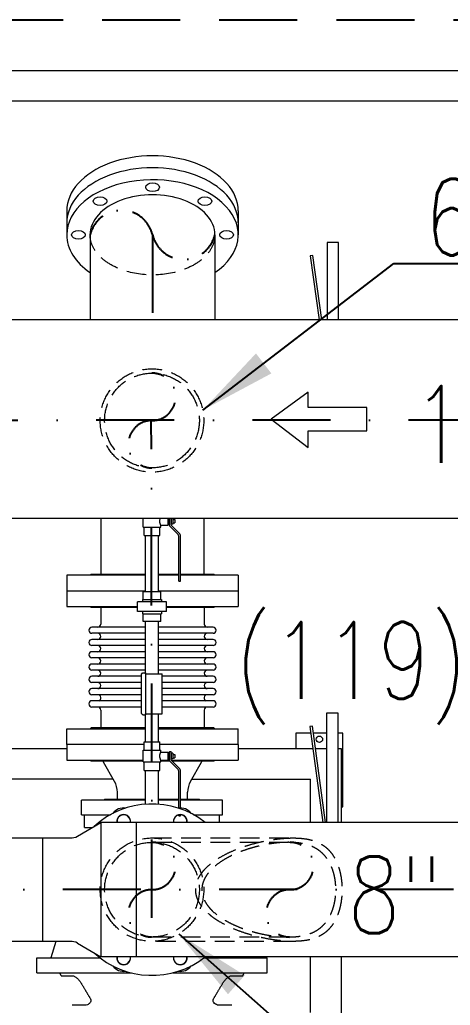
# Model space of a CAD drawing. Header units: millimetres. Extents: x -312439 to 477422, y -331570 to 212570.
# Drawn here: x 348234 to 348934, y 199107 to 200711 of the extents above; entities that cross this region are included whole.
import ezdxf

# ---------------------------------------------------------------- set-up
doc = ezdxf.new("R2010")
doc.units = ezdxf.units.MM
doc.linetypes.add('DASHDOT', pattern=[25.4, 12.7, -6.35, 0, -6.35])
doc.linetypes.add('HIDDEN', pattern=[9.525, 6.35, -3.175])
doc.layers.add('ARCONDTEXTO', color=4, linetype='Continuous')
doc.layers.add('TEXTO FORMATO', color=4, linetype='Continuous')
doc.styles.add('ROMAND', font='ROMAND.SHX')
doc.styles.add('ROMANS', font='romans.shx', dxfattribs={"height": 187.5})
doc.dimstyles.new('1-50 (MILIMETRO)', dxfattribs={"dimscale": 0, "dimtxt": 125, "dimasz": 125, "dimexe": 100, "dimexo": 100, "dimgap": 50, "dimtad": 0, "dimdec": 0, "dimzin": 0, "dimdsep": 46, "dimtxsty": 'ROMAND', "dimcen": -390, "dimclrd": 1, "dimclre": 1, "dimclrt": 3, "dimadec": 0, "dimazin": 0, "dimtfac": 1, "dimtdec": 0, "dimtix": 1, "dimtmove": 2, "dimatfit": 2, "dimfxl": 1, "dimtvp": 1, "dimtolj": 1, "dimtzin": 0, "dimarcsym": 0})

msp = doc.modelspace()

# ---------------------------------------------------------------- linework, layer by layer
at = {"color": 1, "linetype": 'Continuous', "lineweight": 0}
for p, q in [((341588.512, 200628.55, 0), (352568.512, 200628.55, 0)), ((352568.512, 200578.55, 0), (341758.512, 200578.55, 0)), ((348436.442, 199531.708, 0), (348310.292, 199531.708, 0))]:
    msp.add_line(p, q, dxfattribs=at)
at = {"color": 5, "linetype": 'Continuous', "lineweight": 0}
for p, q in [((348310.292, 200400.099, 0), (348310.292, 200361.184, 0)), ((348589.292, 200400.099, 0), (348589.292, 200361.184, 0)), ((348348.292, 200361.184, 0), (348348.292, 200223.058, 0)), ((348551.292, 200361.184, 0), (348551.292, 200223.058, 0)), ((348733.777, 200348.556, 0), (348733.777, 200223.058, 0)), ((348752.287, 200348.556, 0), (348733.777, 200348.556, 0)), ((348752.287, 200223.058, 0), (348752.287, 200348.556, 0)), ((348710.673, 200327.524, 0), (348706.312, 200326.928, 0)), ((348706.312, 200326.928, 0), (348720.525, 200223.058, 0)), ((348724.968, 200223.058, 0), (348710.673, 200327.524, 0)), ((351315.602, 200223.058, 0), (348123.827, 200223.058, 0)), ((352117.933, 199899.258, 0), (347242.183, 199899.258, 0)), ((348365.642, 199899.258, 0), (348365.642, 199808.708, 0)), ((348434.62, 199885.571, 0), (348434.62, 199899.258, 0)), ((348434.62, 199885.571, 0), (348463.264, 199885.571, 0)), ((348436.442, 199871.571, 0), (348436.442, 199885.571, 0)), ((348461.442, 199871.571, 0), (348461.442, 199885.571, 0)), ((348463.264, 199888.595, 0), (348474.61, 199888.595, 0)), ((348463.264, 199885.571, 0), (348463.264, 199888.595, 0)), ((348474.61, 199899.258, 0), (348474.61, 199888.595, 0)), ((348474.61, 199897.872, 0), (348477.335, 199897.872, 0)), ((348474.61, 199892.27, 0), (348477.335, 199892.27, 0)), ((348477.335, 199887.352, 0), (348477.335, 199899.258, 0)), ((348491.31, 199873.377, 0), (348477.335, 199887.352, 0)), ((348480.285, 199888.574, 0), (348480.285, 199899.258, 0)), ((348480.285, 199897.872, 0), (348480.751, 199897.872, 0)), ((348480.285, 199892.27, 0), (348480.751, 199892.27, 0)), ((348493.396, 199875.463, 0), (348480.285, 199888.574, 0)), ((348480.751, 199890.426, 0), (348480.751, 199899.258, 0)), ((348482.685, 199890.426, 0), (348480.751, 199890.426, 0)), ((348482.685, 199899.258, 0), (348482.685, 199890.426, 0)), ((348482.685, 199897.872, 0), (348486.351, 199897.872, 0)), ((348482.685, 199892.27, 0), (348486.351, 199892.27, 0)), ((348486.351, 199897.872, 0), (348486.351, 199892.27, 0)), ((348533.942, 199808.708, 0), (348533.942, 199899.258, 0)), ((348436.442, 199871.571, 0), (348461.442, 199871.571, 0)), ((348438.292, 199779.95, 0), (348438.292, 199871.571, 0)), ((348459.592, 199779.95, 0), (348459.592, 199871.571, 0)), ((348492.492, 199797.721, 0), (348492.492, 199870.522, 0)), ((348495.442, 199797.721, 0), (348495.442, 199870.522, 0)), ((348438.292, 199807.108, 0), (348310.292, 199807.108, 0)), ((348310.292, 199807.108, 0), (348310.292, 199756.308, 0)), ((348349.892, 199808.708, 0), (348348.292, 199807.108, 0)), ((348349.892, 199808.708, 0), (348438.292, 199808.708, 0)), ((348459.592, 199808.708, 0), (348492.492, 199808.708, 0)), ((348492.492, 199807.108, 0), (348459.592, 199807.108, 0)), ((348495.442, 199808.708, 0), (348549.692, 199808.708, 0)), ((348589.292, 199807.108, 0), (348495.442, 199807.108, 0)), ((348549.692, 199808.708, 0), (348551.292, 199807.108, 0)), ((348589.292, 199807.108, 0), (348589.292, 199756.308, 0)), ((348492.492, 199797.721, 0), (348495.442, 199797.721, 0)), ((348310.292, 199781.708, 0), (348438.292, 199781.708, 0)), ((348463.264, 199779.95, 0), (348434.62, 199779.95, 0)), ((348434.62, 199767.58, 0), (348434.62, 199779.95, 0)), ((348459.592, 199781.708, 0), (348589.292, 199781.708, 0)), ((348463.264, 199767.58, 0), (348463.264, 199779.95, 0)), ((348310.292, 199756.308, 0), (348425.411, 199756.308, 0)), ((348349.892, 199754.708, 0), (348348.292, 199756.308, 0)), ((348472.473, 199763.95, 0), (348425.411, 199763.95, 0)), ((348425.411, 199747.95, 0), (348425.411, 199763.95, 0)), ((348433.419, 199767.58, 0), (348464.466, 199767.58, 0)), ((348433.419, 199767.58, 0), (348433.419, 199763.95, 0)), ((348464.466, 199767.58, 0), (348464.466, 199763.95, 0)), ((348472.473, 199747.95, 0), (348472.473, 199763.95, 0)), ((348472.473, 199756.308, 0), (348589.292, 199756.308, 0)), ((348549.692, 199754.708, 0), (348551.292, 199756.308, 0)), ((348425.411, 199754.708, 0), (348349.892, 199754.708, 0)), ((348365.792, 199754.708, 0), (348365.792, 199727.685, 0)), ((348472.473, 199747.95, 0), (348425.411, 199747.95, 0)), ((348433.419, 199747.95, 0), (348433.419, 199744.319, 0)), ((348433.419, 199744.319, 0), (348464.466, 199744.319, 0)), ((348434.62, 199731.95, 0), (348434.62, 199744.319, 0)), ((348463.264, 199731.95, 0), (348463.264, 199744.319, 0)), ((348464.466, 199747.95, 0), (348464.466, 199744.319, 0)), ((348549.692, 199754.708, 0), (348472.473, 199754.708, 0)), ((348533.792, 199754.708, 0), (348533.792, 199727.685, 0)), ((348463.264, 199731.95, 0), (348434.62, 199731.95, 0)), ((348438.292, 199646.78, 0), (348438.292, 199731.95, 0)), ((348459.592, 199646.78, 0), (348459.592, 199731.95, 0)), ((348438.292, 199722.685, 0), (348351.286, 199722.685, 0)), ((348438.292, 199712.685, 0), (348351.286, 199712.685, 0)), ((348548.299, 199722.685, 0), (348459.592, 199722.685, 0)), ((348548.299, 199712.685, 0), (348459.592, 199712.685, 0)), ((348438.292, 199702.685, 0), (348351.286, 199702.685, 0)), ((348438.292, 199692.685, 0), (348351.286, 199692.685, 0)), ((348548.299, 199702.685, 0), (348459.592, 199702.685, 0)), ((348548.299, 199692.685, 0), (348459.592, 199692.685, 0)), ((348438.292, 199682.685, 0), (348351.286, 199682.685, 0)), ((348548.299, 199682.685, 0), (348459.592, 199682.685, 0)), ((348438.292, 199672.685, 0), (348351.286, 199672.685, 0)), ((348438.292, 199662.685, 0), (348351.286, 199662.685, 0)), ((348548.299, 199672.685, 0), (348459.592, 199672.685, 0)), ((348548.299, 199662.685, 0), (348459.592, 199662.685, 0)), ((348438.292, 199652.685, 0), (348351.286, 199652.685, 0)), ((348432.033, 199581.867, 0), (348432.033, 199646.692, 0)), ((348432.306, 199647.205, 0), (348433.942, 199648.309, 0)), ((348434.05, 199648.342, 0), (348438.245, 199648.342, 0)), ((348438.245, 199648.342, 0), (348438.245, 199580.217, 0)), ((348438.245, 199646.78, 0), (348465.542, 199646.78, 0)), ((348548.299, 199652.685, 0), (348459.592, 199652.685, 0)), ((348465.542, 199581.78, 0), (348465.542, 199646.78, 0)), ((348432.033, 199642.685, 0), (348351.286, 199642.685, 0)), ((348432.033, 199632.685, 0), (348351.286, 199632.685, 0)), ((348548.299, 199642.685, 0), (348465.542, 199642.685, 0)), ((348548.299, 199632.685, 0), (348465.542, 199632.685, 0)), ((348432.033, 199622.685, 0), (348351.286, 199622.685, 0)), ((348432.033, 199612.685, 0), (348351.286, 199612.685, 0)), ((348548.299, 199622.685, 0), (348465.542, 199622.685, 0)), ((348548.299, 199612.685, 0), (348465.542, 199612.685, 0)), ((348432.033, 199602.923, 0), (348351.286, 199602.923, 0)), ((348548.299, 199602.923, 0), (348465.542, 199602.923, 0)), ((348432.033, 199592.685, 0), (348351.286, 199592.685, 0)), ((348365.792, 199587.685, 0), (348365.792, 199558.708, 0)), ((348432.306, 199581.354, 0), (348433.942, 199580.25, 0)), ((348434.05, 199580.217, 0), (348438.245, 199580.217, 0)), ((348438.245, 199581.78, 0), (348465.542, 199581.78, 0)), ((348438.292, 199536.28, 0), (348438.292, 199581.78, 0)), ((348459.592, 199536.28, 0), (348459.592, 199581.78, 0)), ((348548.299, 199592.685, 0), (348465.542, 199592.685, 0)), ((348533.792, 199587.685, 0), (348533.792, 199558.708, 0)), ((348732.927, 199582.806, 0), (348732.927, 199404.958, 0)), ((348751.437, 199582.806, 0), (348732.927, 199582.806, 0)), ((348751.437, 199404.958, 0), (348751.437, 199582.806, 0)), ((348310.292, 199557.108, 0), (348438.292, 199557.108, 0)), ((348310.292, 199531.708, 0), (348310.292, 199557.108, 0)), ((348349.892, 199558.708, 0), (348348.292, 199557.108, 0)), ((348438.292, 199558.708, 0), (348349.892, 199558.708, 0)), ((348549.692, 199558.708, 0), (348459.592, 199558.708, 0)), ((348459.592, 199557.108, 0), (348589.292, 199557.108, 0)), ((348549.692, 199558.708, 0), (348551.292, 199557.108, 0)), ((348589.292, 199531.708, 0), (348589.292, 199557.108, 0)), ((348709.823, 199561.774, 0), (348705.462, 199561.178, 0)), ((348705.462, 199561.178, 0), (348726.839, 199404.958, 0)), ((348731.281, 199404.958, 0), (348709.823, 199561.774, 0)), ((348436.442, 199536.28, 0), (348461.442, 199536.28, 0)), ((348436.442, 199522.28, 0), (348436.442, 199536.28, 0)), ((348461.442, 199522.28, 0), (348461.442, 199536.28, 0)), ((348434.62, 199522.28, 0), (348463.264, 199522.28, 0)), ((348434.62, 199503.28, 0), (348434.62, 199522.28, 0)), ((348463.264, 199519.256, 0), (348463.264, 199522.28, 0)), ((348463.264, 199519.256, 0), (348474.61, 199519.256, 0)), ((348474.61, 199519.256, 0), (348474.61, 199506.303, 0)), ((348474.61, 199515.581, 0), (348477.335, 199515.581, 0)), ((348477.335, 199520.473, 0), (348480.285, 199520.473, 0)), ((348477.335, 199505.06, 0), (348477.335, 199520.473, 0)), ((348480.285, 199506.282, 0), (348480.285, 199520.473, 0)), ((348480.285, 199515.581, 0), (348480.751, 199515.581, 0)), ((348480.751, 199508.135, 0), (348480.751, 199517.424, 0)), ((348482.685, 199517.424, 0), (348480.751, 199517.424, 0)), ((348482.685, 199517.424, 0), (348482.685, 199508.135, 0)), ((348482.685, 199515.581, 0), (348486.351, 199515.581, 0)), ((348486.351, 199515.581, 0), (348486.351, 199509.979, 0)), ((348434.62, 199503.28, 0), (348463.264, 199503.28, 0)), ((348436.442, 199489.28, 0), (348436.442, 199503.28, 0)), ((348461.442, 199489.28, 0), (348461.442, 199503.28, 0)), ((348463.264, 199506.303, 0), (348474.61, 199506.303, 0)), ((348463.264, 199503.28, 0), (348463.264, 199506.303, 0)), ((348477.688, 199504.708, 0), (348463.264, 199504.708, 0)), ((348474.61, 199509.979, 0), (348477.335, 199509.979, 0)), ((348477.335, 199506.308, 0), (348474.61, 199506.303, 0)), ((348491.31, 199491.086, 0), (348477.335, 199505.06, 0)), ((348480.285, 199509.979, 0), (348480.751, 199509.979, 0)), ((348493.396, 199493.172, 0), (348480.285, 199506.282, 0)), ((348482.685, 199508.135, 0), (348480.751, 199508.135, 0)), ((348482.685, 199509.979, 0), (348486.351, 199509.979, 0)), ((348436.442, 199489.28, 0), (348461.442, 199489.28, 0)), ((348438.292, 199434.501, 0), (348438.292, 199489.28, 0)), ((348459.592, 199434.501, 0), (348459.592, 199489.28, 0)), ((348492.492, 199428.28, 0), (348492.492, 199488.231, 0)), ((348495.442, 199428.4, 0), (348495.442, 199488.231, 0)), ((348327.619, 199382.239, 0), (348365.856, 199404.958, 0)), ((348365.856, 199404.958, 0), (348365.856, 199185.858, 0)), ((350344.951, 199404.958, 0), (348365.856, 199404.958, 0)), ((348423.856, 199185.858, 0), (348423.856, 199404.958, 0)), ((348492.492, 199415.43, 0), (348492.492, 199417.015, 0)), ((348492.492, 199415.43, 0), (348495.442, 199415.43, 0)), ((348495.442, 199415.43, 0), (348495.442, 199417.258, 0)), ((347628.578, 199379.558, 0), (348316.26, 199379.558, 0)), ((348271.456, 199211.258, 0), (348271.456, 199379.558, 0)), ((348316.26, 199211.258, 0), (347628.578, 199211.258, 0)), ((348327.619, 199208.576, 0), (348365.856, 199185.858, 0)), ((350344.951, 199185.858, 0), (348365.856, 199185.858, 0))]:
    msp.add_line(p, q, dxfattribs=at)
at = {"color": 6, "linetype": 'DASHDOT', "ltscale": 10}
for p, q in [((348449.792, 200361.184, 0), (348449.792, 200223.058, 0)), ((351788.4, 200061.158, 0), (347627.463, 200058.948, 0)), ((348448.942, 199249.815, 0), (348447.827, 200058.964, 0)), ((350971.824, 199295.408, 0), (347628.578, 199295.408, 0))]:
    msp.add_line(p, q, dxfattribs=at)
at = {"color": 4, "linetype": 'Continuous', "lineweight": 0}
for p, q in [((348702.864, 200105.012, 0), (348642.787, 200061.158, 0)), ((348702.864, 200080.335, 0), (348702.864, 200105.012, 0)), ((348798.184, 200080.335, 0), (348702.864, 200080.335, 0)), ((348798.184, 200041.98, 0), (348798.184, 200080.335, 0)), ((348642.787, 200061.158, 0), (348702.864, 200014.858, 0)), ((348702.864, 200041.98, 0), (348798.184, 200041.98, 0)), ((348702.864, 200014.858, 0), (348702.864, 200041.98, 0))]:
    msp.add_line(p, q, dxfattribs=at)
at = {"color": 7, "linetype": 'Continuous', "lineweight": 0}
for p, q in [((348683.101, 199550.134, 0), (348683.101, 199525.408, 0)), ((348706.973, 199550.134, 0), (348683.101, 199550.134, 0)), ((348732.927, 199550.134, 0), (348711.416, 199550.134, 0)), ((348759.101, 199550.134, 0), (348751.437, 199550.134, 0)), ((348759.101, 199430.134, 0), (348759.101, 199550.134, 0)), ((348141.442, 199525.408, 0), (348310.292, 199525.408, 0)), ((348589.292, 199525.408, 0), (348710.357, 199525.408, 0)), ((348714.799, 199525.408, 0), (348732.927, 199525.408, 0)), ((348751.437, 199525.408, 0), (348756.442, 199525.408, 0)), ((348756.442, 199525.408, 0), (348756.442, 199404.958, 0)), ((348385.85, 199475.408, 0), (348191.442, 199475.408, 0)), ((348513.735, 199475.408, 0), (348706.442, 199475.408, 0)), ((348706.442, 199404.958, 0), (348706.442, 199475.408, 0)), ((348756.442, 199430.134, 0), (348759.101, 199430.134, 0)), ((348706.442, 199095.408, 0), (348706.442, 199185.858, 0)), ((348756.442, 199185.858, 0), (348756.442, 198918.989, 0))]:
    msp.add_line(p, q, dxfattribs=at)
at = {"color": 3, "linetype": 'Continuous', "lineweight": 0}
for p, q in [((348436.442, 199531.708, 0), (348310.292, 199531.708, 0)), ((348310.292, 199531.708, 0), (348310.292, 199506.308, 0)), ((348589.292, 199531.708, 0), (348461.442, 199531.708, 0)), ((348589.292, 199531.708, 0), (348589.292, 199506.308, 0)), ((348310.292, 199506.308, 0), (348434.62, 199506.308, 0)), ((348349.892, 199504.708, 0), (348348.292, 199506.308, 0)), ((348434.62, 199504.708, 0), (348349.892, 199504.708, 0)), ((348388.075, 199471.476, 0), (348370.209, 199503.039, 0)), ((348480.285, 199506.308, 0), (348589.292, 199506.308, 0)), ((348549.692, 199504.708, 0), (348481.86, 199504.708, 0)), ((348511.509, 199471.476, 0), (348529.375, 199503.039, 0)), ((348549.692, 199504.708, 0), (348551.292, 199506.308, 0)), ((348392.642, 199442.808, 0), (348392.642, 199454.137, 0)), ((348506.942, 199442.808, 0), (348506.942, 199454.137, 0)), ((348438.292, 199441.208, 0), (348334.442, 199441.208, 0)), ((348334.442, 199417.408, 0), (348334.442, 199441.208, 0)), ((348372.042, 199442.808, 0), (348370.442, 199441.208, 0)), ((348372.042, 199442.808, 0), (348438.292, 199442.808, 0)), ((348459.592, 199442.808, 0), (348492.492, 199442.808, 0)), ((348492.492, 199441.208, 0), (348459.592, 199441.208, 0)), ((348495.442, 199442.808, 0), (348525.842, 199442.808, 0)), ((348563.442, 199441.208, 0), (348495.442, 199441.208, 0)), ((348525.842, 199442.808, 0), (348527.442, 199441.208, 0)), ((348563.442, 199417.408, 0), (348563.442, 199441.208, 0)), ((348334.442, 199417.408, 0), (348381.294, 199417.408, 0)), ((348338.942, 199396.408, 0), (348338.942, 199417.408, 0)), ((348516.59, 199417.408, 0), (348563.442, 199417.408, 0)), ((348558.942, 199404.958, 0), (348558.942, 199417.408, 0)), ((348338.942, 199396.408, 0), (348351.466, 199396.408, 0)), ((348292.801, 199211.258, 0), (348284.401, 199184.68, 0)), ((348261.442, 199184.68, 0), (348364.091, 199184.68, 0)), ((348261.442, 199160.135, 0), (348261.442, 199184.68, 0)), ((348533.793, 199184.68, 0), (348636.442, 199184.68, 0)), ((348613.111, 199185.858, 0), (348613.483, 199184.68, 0)), ((348636.442, 199160.135, 0), (348636.442, 199184.68, 0)), ((348261.442, 199160.135, 0), (348414.861, 199160.135, 0)), ((348301.231, 199155.226, 0), (348298.942, 199160.135, 0)), ((348301.231, 199155.226, 0), (348319.514, 199155.226, 0)), ((348483.024, 199160.135, 0), (348636.442, 199160.135, 0)), ((348578.37, 199155.226, 0), (348596.653, 199155.226, 0)), ((348596.653, 199155.226, 0), (348598.942, 199160.135, 0)), ((348340.269, 199107.226, 0), (348319.032, 199107.226, 0)), ((348578.853, 199107.226, 0), (348557.616, 199107.226, 0))]:
    msp.add_line(p, q, dxfattribs=at)
at = {"color": 1, "linetype": 'HIDDEN', "lineweight": 0, "ltscale": 5}
for p, q in [((348448.942, 199379.558, 0), (348678.387, 199379.558, 0)), ((348448.942, 199372.448, 0), (348670.645, 199372.448, 0)), ((348670.645, 199218.368, 0), (348448.942, 199218.368, 0)), ((348678.387, 199211.258, 0), (348448.942, 199211.258, 0))]:
    msp.add_line(p, q, dxfattribs=at)
at = {"color": 2, "linetype": 'HIDDEN', "ltscale": 20, "elevation": 0}
msp.add_lwpolyline([(347034.273, 200711.306), (349794.275, 200711.306), (349794.275, 197627.387), (347034.273, 197627.387)], close=True, dxfattribs=at)
at = {"color": 1, "linetype": 'HIDDEN', "lineweight": 0, "ltscale": 5}
for centre, radius in [((348448.942, 200058.964, 0), 84.15), ((348448.942, 200058.964, 0), 77.04), ((348448.942, 199295.408, 0), 84.15), ((348448.942, 199295.408, 0), 77.04)]:
    msp.add_circle(centre, radius, dxfattribs=at)
at = {"color": 7, "linetype": 'Continuous', "lineweight": 0}
msp.add_circle((348721.101, 199540.134, 0), 5.25, dxfattribs=at)
at = {"color": 6, "linetype": 'DASHDOT', "ltscale": 4}
for centre, radius, start, end in [((348399.042, 200348.954, 0), 52.203, 13.549096, 166.450904), ((348500.542, 200373.414, 0), 52.203, 193.549096, 346.450904), ((348448.942, 200097.484, 0), 38.52, 270, 90), ((348448.942, 200020.444, 0), 38.52, 90, 270), ((348448.942, 199333.928, 0), 38.52, 270, 90), ((348673.145, 199333.928, 0), 38.52, 270, 90), ((348448.942, 199256.888, 0), 38.52, 90, 270), ((348673.145, 199256.888, 0), 38.52, 90, 270)]:
    msp.add_arc(centre, radius, start, end, dxfattribs=at)
at = {"color": 5, "linetype": 'Continuous', "lineweight": 0}
for centre, radius, start, end in [((348488.455, 199870.522, 0), 4.038, 0, 45), ((348488.455, 199870.522, 0), 6.988, 0, 45), ((348360.792, 199727.685, 0), 5, 270, 0), ((348538.792, 199727.685, 0), 5, 180, 270), ((348351.286, 199717.685, 0), 5, 90, 270), ((348360.792, 199707.685, 0), 5, 270, 90), ((348538.792, 199707.685, 0), 5, 90, 270), ((348548.299, 199717.685, 0), 5, 270, 90), ((348351.286, 199697.685, 0), 5, 90, 270), ((348360.792, 199687.685, 0), 5, 270, 90), ((348538.792, 199687.685, 0), 5, 90, 270), ((348548.299, 199697.685, 0), 5, 270, 90), ((348351.286, 199677.685, 0), 5, 90, 270), ((348548.299, 199677.685, 0), 5, 270, 90), ((348351.286, 199657.685, 0), 5, 90, 270), ((348360.792, 199667.685, 0), 5, 270, 90), ((348538.792, 199667.685, 0), 5, 90, 270), ((348548.299, 199657.685, 0), 5, 270, 90), ((348360.792, 199647.685, 0), 5, 270, 90), ((348432.652, 199646.692, 0), 0.619, 123.997812, 180), ((348434.05, 199648.149, 0), 0.193, 90, 123.997811), ((348538.792, 199647.685, 0), 5, 90, 270), ((348351.286, 199637.685, 0), 5, 90, 270), ((348360.792, 199627.685, 0), 5, 270, 90), ((348538.792, 199627.685, 0), 5, 90, 270), ((348548.299, 199637.685, 0), 5, 270, 90), ((348351.286, 199617.685, 0), 5, 90, 270), ((348360.918, 199607.685, 0), 5.002, 287.829397, 88.562061), ((348538.667, 199607.685, 0), 5.002, 91.437939, 252.170603), ((348548.299, 199617.685, 0), 5, 270, 90), ((348351.286, 199597.804, 0), 5.119, 90, 270), ((348548.299, 199597.804, 0), 5.119, 270, 90), ((348360.792, 199587.685, 0), 5, 0, 90), ((348432.652, 199581.867, 0), 0.619, 180, 236.002188), ((348434.05, 199580.41, 0), 0.193, 236.002189, 270), ((348538.792, 199587.685, 0), 5, 90, 180), ((348488.455, 199488.231, 0), 4.038, 0, 45), ((348488.455, 199488.231, 0), 6.988, 0, 45), ((348448.942, 199295.408, 0), 139.5, 51.748864, 132.378322), ((348403.02, 199406.273, 0), 22.134, 81.85389, 143.14611), ((348494.864, 199406.273, 0), 22.134, 36.85389, 98.14611), ((348402.829, 199406.735, 0), 11.1, 350.785345, 189.214655), ((348403.02, 199406.273, 0), 11, 12.236806, 186.868736), ((348495.056, 199406.735, 0), 11.1, 350.785345, 189.214655), ((348494.864, 199406.273, 0), 11, 353.131288, 167.764553), ((348316.26, 199404.958, 0), 25.4, 270, 296.565051), ((348316.26, 199185.858, 0), 25.4, 63.434949, 90), ((348448.942, 199295.408, 0), 139.5, 227.621678, 308.251122), ((348402.829, 199184.08, 0), 11.1, 170.785345, 9.214633), ((348403.02, 199184.542, 0), 11, 173.131288, 347.764553), ((348495.056, 199184.08, 0), 11.1, 170.785345, 9.214633), ((348494.864, 199184.542, 0), 11, 192.236806, 6.868736), ((348403.02, 199184.542, 0), 22.134, 216.85389, 278.14611), ((348494.864, 199184.542, 0), 22.134, 261.85389, 323.14611)]:
    msp.add_arc(centre, radius, start, end, dxfattribs=at)
at = {"color": 3, "linetype": 'Continuous', "lineweight": 0}
for centre, start, end in [((348400.842, 199520.379, 0), 206.436313, 209.511499), ((348498.742, 199520.379, 0), 330.488501, 333.563687), ((348357.442, 199454.137, 0), 0, 29.511499), ((348542.142, 199454.137, 0), 150.488501, 180)]:
    msp.add_arc(centre, 35.2, start, end, dxfattribs=at)
at = {"color": 5, "linetype": 'Continuous', "lineweight": 0}
for centre, major_axis, start_param, end_param in [((348449.792, 200400.099, 0), (-139.5, 0), 3.14159265, 6.28318531), ((348449.792, 200380.641, 0), (-139.5, 0), 3.14159265, 6.28318531), ((348449.792, 200361.184, 0), (-139.5, 0), 2.38561113, 6.28318531), ((348449.792, 200361.184, 0), (-101.5, 0), 3.14159265, 6.28318531), ((348449.792, 200361.184, 0), (-139.5, 0), 0, 0.75598152)]:
    msp.add_ellipse(centre, major_axis=major_axis, ratio=0.64278761, start_param=start_param, end_param=end_param, dxfattribs=at)
for centre in [(348449.792, 200438.64, 0), (348364.586, 200415.954, 0), (348534.999, 200415.954, 0), (348329.292, 200361.184, 0), (348570.292, 200361.184, 0)]:
    msp.add_ellipse(centre, major_axis=(-11.1, 0), ratio=0.64278761, dxfattribs=at)
at = {"color": 1, "linetype": 'HIDDEN', "lineweight": 0, "ltscale": 5, "extrusion": (0, 0, -1)}
msp.add_ellipse((348449.792, 200361.184, 0), major_axis=(-101.5, 0), ratio=0.64278761, start_param=3.14159265, end_param=6.28318531, dxfattribs=at)
at = {"color": 5, "linetype": 'Continuous', "lineweight": 0}
for points, knots in [([(348461.716, 199895.071, 0), (348461.716, 199895.485, 0), (348461.737, 199895.91, 0), (348461.82, 199896.752, 0), (348461.881, 199897.168, 0), (348462.034, 199897.964, 0), (348462.125, 199898.344, 0), (348462.274, 199898.892, 0), (348462.33, 199899.08, 0), (348462.385, 199899.258, 0)], [0, 0, 0, 0, 1.24074145, 1.24074145, 2.4814829, 2.4814829, 3.72222435, 3.72222435, 4.42137472, 4.42137472, 4.42137472, 4.42137472]), ([(348463.264, 199888.595, 0), (348463.264, 199888.595, 0), (348463.246, 199888.635, 0), (348463.172, 199888.802, 0), (348463.116, 199888.928, 0), (348462.975, 199889.261, 0), (348462.89, 199889.467, 0), (348462.707, 199889.94, 0), (348462.608, 199890.208, 0), (348462.416, 199890.776, 0), (348462.316, 199891.097, 0), (348462.125, 199891.798, 0), (348462.034, 199892.178, 0), (348461.881, 199892.974, 0), (348461.82, 199893.39, 0), (348461.737, 199894.232, 0), (348461.716, 199894.658, 0), (348461.716, 199895.071, 0)], [29.7519858, 29.7519858, 29.7519858, 29.7519858, 30.99057651, 30.99057651, 32.22916721, 32.22916721, 33.46775791, 33.46775791, 34.70634861, 34.70634861, 35.94709006, 35.94709006, 37.18783151, 37.18783151, 38.42857296, 38.42857296, 39.66931441, 39.66931441, 39.66931441, 39.66931441]), ([(348461.716, 199512.78, 0), (348461.716, 199513.193, 0), (348461.737, 199513.619, 0), (348461.82, 199514.46, 0), (348461.881, 199514.877, 0), (348462.034, 199515.672, 0), (348462.125, 199516.052, 0), (348462.316, 199516.753, 0), (348462.416, 199517.075, 0), (348462.608, 199517.643, 0), (348462.707, 199517.911, 0), (348462.89, 199518.384, 0), (348462.975, 199518.59, 0), (348463.116, 199518.922, 0), (348463.172, 199519.049, 0), (348463.246, 199519.216, 0), (348463.264, 199519.256, 0), (348463.264, 199519.256, 0)], [0, 0, 0, 0, 1.24074145, 1.24074145, 2.4814829, 2.4814829, 3.72222435, 3.72222435, 4.9629658, 4.9629658, 6.2015565, 6.2015565, 7.4401472, 7.4401472, 8.6787379, 8.6787379, 9.9173286, 9.9173286, 9.9173286, 9.9173286]), ([(348463.264, 199506.303, 0), (348463.264, 199506.303, 0), (348463.246, 199506.343, 0), (348463.172, 199506.51, 0), (348463.116, 199506.637, 0), (348462.975, 199506.969, 0), (348462.89, 199507.175, 0), (348462.707, 199507.649, 0), (348462.608, 199507.916, 0), (348462.416, 199508.484, 0), (348462.316, 199508.806, 0), (348462.125, 199509.507, 0), (348462.034, 199509.887, 0), (348461.881, 199510.682, 0), (348461.82, 199511.099, 0), (348461.737, 199511.941, 0), (348461.716, 199512.366, 0), (348461.716, 199512.78, 0)], [29.7519858, 29.7519858, 29.7519858, 29.7519858, 30.99057651, 30.99057651, 32.22916721, 32.22916721, 33.46775791, 33.46775791, 34.70634861, 34.70634861, 35.94709006, 35.94709006, 37.18783151, 37.18783151, 38.42857296, 38.42857296, 39.66931441, 39.66931441, 39.66931441, 39.66931441])]:
    msp.add_open_spline(points, degree=3, knots=knots, dxfattribs=at)
at = {"color": 1, "linetype": 'HIDDEN', "lineweight": 0, "ltscale": 5}
for points, knots in [([(348678.387, 199379.558, 0), (348675.836, 199379.558, 0), (348673.272, 199379.5, 0), (348668.125, 199379.282, 0), (348665.542, 199379.122, 0), (348657.769, 199378.503, 0), (348652.557, 199377.907, 0), (348642.115, 199376.395, 0), (348636.886, 199375.479, 0), (348626.461, 199373.35, 0), (348621.266, 199372.138, 0), (348610.966, 199369.425, 0), (348605.865, 199367.926, 0), (348595.824, 199364.642, 0), (348590.885, 199362.859, 0), (348581.238, 199359.002, 0), (348576.53, 199356.929, 0), (348567.42, 199352.481, 0), (348563.018, 199350.106, 0), (348555.994, 199345.871, 0), (348553.096, 199343.998, 0), (348547.352, 199339.92, 0), (348544.507, 199337.716, 0), (348539.076, 199333.012, 0), (348536.489, 199330.512, 0), (348532.946, 199326.585, 0), (348531.821, 199325.247, 0), (348529.702, 199322.523, 0), (348528.709, 199321.137, 0), (348526.678, 199318.036, 0), (348525.6, 199316.196, 0), (348524.144, 199313.282, 0), (348523.686, 199312.286, 0), (348522.837, 199310.253, 0), (348522.446, 199309.217, 0), (348521.745, 199307.119, 0), (348521.434, 199306.056, 0), (348520.9, 199303.917, 0), (348520.676, 199302.841, 0), (348520.321, 199300.692, 0), (348520.189, 199299.62, 0), (348520.015, 199297.494, 0), (348519.974, 199296.442, 0), (348519.974, 199294.374, 0), (348520.015, 199293.321, 0), (348520.189, 199291.196, 0), (348520.321, 199290.123, 0), (348520.676, 199287.975, 0), (348520.9, 199286.899, 0), (348521.434, 199284.76, 0), (348521.745, 199283.697, 0), (348522.446, 199281.599, 0), (348522.837, 199280.563, 0), (348523.686, 199278.53, 0), (348524.144, 199277.533, 0), (348525.6, 199274.62, 0), (348526.678, 199272.78, 0), (348528.709, 199269.678, 0), (348529.702, 199268.292, 0), (348531.821, 199265.568, 0), (348532.946, 199264.23, 0), (348536.489, 199260.303, 0), (348539.076, 199257.803, 0), (348544.507, 199253.1, 0), (348547.352, 199250.895, 0), (348553.096, 199246.818, 0), (348555.994, 199244.944, 0), (348563.018, 199240.709, 0), (348567.42, 199238.335, 0), (348576.53, 199233.887, 0), (348581.238, 199231.814, 0), (348590.885, 199227.957, 0), (348595.824, 199226.173, 0), (348605.865, 199222.89, 0), (348610.966, 199221.39, 0), (348621.266, 199218.678, 0), (348626.461, 199217.465, 0), (348636.886, 199215.337, 0), (348642.115, 199214.421, 0), (348652.557, 199212.909, 0), (348657.769, 199212.312, 0), (348665.542, 199211.694, 0), (348668.125, 199211.534, 0), (348673.272, 199211.316, 0), (348675.836, 199211.258, 0), (348681.379, 199211.258, 0), (348684.432, 199211.338, 0), (348690.565, 199211.707, 0), (348693.644, 199211.997, 0), (348699.734, 199212.833, 0), (348702.746, 199213.381, 0), (348707.147, 199214.424, 0), (348708.595, 199214.809, 0), (348711.441, 199215.655, 0), (348712.84, 199216.117, 0), (348715.58, 199217.119, 0), (348716.924, 199217.66, 0), (348719.551, 199218.823, 0), (348720.835, 199219.445, 0), (348724.586, 199221.431, 0), (348726.953, 199222.916, 0), (348731.393, 199226.181, 0), (348733.465, 199227.962, 0), (348737.308, 199231.768, 0), (348739.078, 199233.793, 0), (348742.131, 199237.771, 0), (348743.487, 199239.758, 0), (348746.028, 199243.949, 0), (348747.213, 199246.152, 0), (348749.402, 199250.745, 0), (348750.406, 199253.134, 0), (348752.225, 199258.061, 0), (348753.042, 199260.599, 0), (348754.484, 199265.781, 0), (348755.112, 199268.428, 0), (348756.178, 199273.785, 0), (348756.617, 199276.496, 0), (348757.313, 199281.932, 0), (348757.568, 199284.658, 0), (348757.905, 199290.074, 0), (348757.986, 199292.763, 0), (348757.986, 199298.052, 0), (348757.905, 199300.742, 0), (348757.568, 199306.157, 0), (348757.313, 199308.883, 0), (348756.617, 199314.32, 0), (348756.178, 199317.031, 0), (348755.112, 199322.388, 0), (348754.484, 199325.034, 0), (348753.042, 199330.216, 0), (348752.225, 199332.754, 0), (348750.406, 199337.681, 0), (348749.402, 199340.071, 0), (348747.213, 199344.663, 0), (348746.028, 199346.867, 0), (348743.487, 199351.057, 0), (348742.131, 199353.044, 0), (348739.078, 199357.023, 0), (348737.308, 199359.048, 0), (348733.465, 199362.854, 0), (348731.393, 199364.634, 0), (348726.953, 199367.899, 0), (348724.586, 199369.384, 0), (348720.835, 199371.371, 0), (348719.551, 199371.993, 0), (348716.924, 199373.156, 0), (348715.58, 199373.697, 0), (348712.84, 199374.699, 0), (348711.441, 199375.16, 0), (348708.595, 199376.007, 0), (348707.147, 199376.391, 0), (348702.746, 199377.435, 0), (348699.734, 199377.982, 0), (348693.644, 199378.819, 0), (348690.565, 199379.109, 0), (348684.432, 199379.478, 0), (348681.379, 199379.558, 0), (348678.387, 199379.558, 0)], [0, 0, 0, 0, 7.65472201, 7.65472201, 15.30944403, 15.30944403, 30.61888806, 30.61888806, 45.92833209, 45.92833209, 61.23777611, 61.23777611, 76.54722014, 76.54722014, 91.85666417, 91.85666417, 107.1661082, 107.1661082, 122.47555223, 122.47555223, 132.7166679, 132.7166679, 142.95778357, 142.95778357, 153.19889925, 153.19889925, 158.31945708, 158.31945708, 163.44001492, 163.44001492, 169.64267763, 169.64267763, 172.74400899, 172.74400899, 175.84534035, 175.84534035, 178.9466717, 178.9466717, 182.04800306, 182.04800306, 185.14933441, 185.14933441, 188.25066577, 188.25066577, 191.35199713, 191.35199713, 194.45332848, 194.45332848, 197.55465984, 197.55465984, 200.65599119, 200.65599119, 203.75732255, 203.75732255, 206.85865391, 206.85865391, 213.06131662, 213.06131662, 218.18187446, 218.18187446, 223.30243229, 223.30243229, 233.54354797, 233.54354797, 243.78466364, 243.78466364, 254.02577931, 254.02577931, 269.33522334, 269.33522334, 284.64466737, 284.64466737, 299.9541114, 299.9541114, 315.26355543, 315.26355543, 330.57299945, 330.57299945, 345.88244348, 345.88244348, 361.19188751, 361.19188751, 368.84660953, 368.84660953, 376.50133154, 376.50133154, 385.47698592, 385.47698592, 394.45264031, 394.45264031, 403.42829469, 403.42829469, 407.91612189, 407.91612189, 412.40394908, 412.40394908, 416.89177627, 416.89177627, 421.37960346, 421.37960346, 430.35525785, 430.35525785, 439.33091223, 439.33091223, 448.30656662, 448.30656662, 456.24070214, 456.24070214, 464.17483766, 464.17483766, 472.10897317, 472.10897317, 480.04310869, 480.04310869, 487.97724421, 487.97724421, 495.91137973, 495.91137973, 503.84551525, 503.84551525, 511.77965077, 511.77965077, 519.71378628, 519.71378628, 527.6479218, 527.6479218, 535.58205732, 535.58205732, 543.51619284, 543.51619284, 551.45032836, 551.45032836, 559.38446388, 559.38446388, 567.3185994, 567.3185994, 575.25273491, 575.25273491, 584.2283893, 584.2283893, 593.20404368, 593.20404368, 602.17969807, 602.17969807, 606.66752526, 606.66752526, 611.15535245, 611.15535245, 615.64317965, 615.64317965, 620.13100684, 620.13100684, 629.10666122, 629.10666122, 638.08231561, 638.08231561, 647.05796999, 647.05796999, 647.05796999, 647.05796999]), ([(348670.645, 199372.448, 0), (348673.432, 199372.448, 0), (348676.277, 199372.372, 0), (348682.007, 199372.027, 0), (348684.891, 199371.757, 0), (348690.62, 199370.983, 0), (348693.465, 199370.479, 0), (348699.039, 199369.203, 0), (348701.769, 199368.432, 0), (348707.047, 199366.604, 0), (348709.602, 199365.544, 0), (348714.485, 199363.13, 0), (348716.814, 199361.777, 0), (348721.209, 199358.794, 0), (348723.275, 199357.165, 0), (348727.126, 199353.67, 0), (348728.911, 199351.805, 0), (348731.979, 199348.151, 0), (348733.335, 199346.341, 0), (348735.881, 199342.518, 0), (348737.072, 199340.506, 0), (348739.273, 199336.309, 0), (348740.284, 199334.124, 0), (348742.118, 199329.617, 0), (348742.941, 199327.294, 0), (348744.397, 199322.55, 0), (348745.03, 199320.126, 0), (348746.106, 199315.219, 0), (348746.55, 199312.736, 0), (348747.251, 199307.755, 0), (348747.51, 199305.257, 0), (348747.849, 199300.295, 0), (348747.931, 199297.831, 0), (348747.931, 199292.985, 0), (348747.849, 199290.52, 0), (348747.51, 199285.558, 0), (348747.251, 199283.061, 0), (348746.55, 199278.08, 0), (348746.106, 199275.596, 0), (348745.03, 199270.689, 0), (348744.397, 199268.266, 0), (348742.941, 199263.522, 0), (348742.118, 199261.199, 0), (348740.284, 199256.691, 0), (348739.273, 199254.506, 0), (348737.072, 199250.31, 0), (348735.881, 199248.298, 0), (348733.335, 199244.475, 0), (348731.979, 199242.664, 0), (348728.911, 199239.011, 0), (348727.126, 199237.145, 0), (348723.275, 199233.651, 0), (348721.209, 199232.021, 0), (348716.814, 199229.039, 0), (348714.485, 199227.685, 0), (348709.602, 199225.272, 0), (348707.047, 199224.212, 0), (348701.769, 199222.383, 0), (348699.039, 199221.612, 0), (348693.465, 199220.337, 0), (348690.62, 199219.833, 0), (348684.891, 199219.059, 0), (348682.007, 199218.789, 0), (348676.277, 199218.443, 0), (348673.432, 199218.368, 0), (348666.711, 199218.368, 0), (348662.717, 199218.518, 0), (348654.654, 199219.083, 0), (348650.585, 199219.499, 0), (348642.415, 199220.568, 0), (348638.314, 199221.223, 0), (348630.129, 199222.752, 0), (348626.044, 199223.627, 0), (348617.935, 199225.583, 0), (348613.913, 199226.665, 0), (348605.98, 199229.022, 0), (348602.07, 199230.298, 0), (348594.412, 199233.035, 0), (348590.664, 199234.495, 0), (348583.382, 199237.587, 0), (348579.847, 199239.22, 0), (348573.114, 199242.608, 0), (348569.681, 199244.476, 0), (348562.856, 199248.589, 0), (348559.465, 199250.835, 0), (348552.965, 199255.681, 0), (348549.856, 199258.282, 0), (348545.572, 199262.42, 0), (348544.208, 199263.838, 0), (348541.63, 199266.746, 0), (348540.418, 199268.234, 0), (348537.996, 199271.506, 0), (348536.732, 199273.414, 0), (348535.015, 199276.453, 0), (348534.472, 199277.495, 0), (348533.465, 199279.627, 0), (348533, 199280.716, 0), (348532.163, 199282.928, 0), (348531.791, 199284.052, 0), (348531.149, 199286.318, 0), (348530.88, 199287.461, 0), (348530.451, 199289.749, 0), (348530.291, 199290.895, 0), (348530.08, 199293.169, 0), (348530.029, 199294.297, 0), (348530.029, 199296.518, 0), (348530.08, 199297.647, 0), (348530.291, 199299.921, 0), (348530.451, 199301.066, 0), (348530.88, 199303.354, 0), (348531.149, 199304.497, 0), (348531.791, 199306.764, 0), (348532.163, 199307.888, 0), (348533, 199310.1, 0), (348533.465, 199311.189, 0), (348534.472, 199313.32, 0), (348535.015, 199314.363, 0), (348536.732, 199317.402, 0), (348537.996, 199319.31, 0), (348540.418, 199322.581, 0), (348541.63, 199324.07, 0), (348544.208, 199326.977, 0), (348545.572, 199328.396, 0), (348549.856, 199332.533, 0), (348552.965, 199335.135, 0), (348559.465, 199339.981, 0), (348562.856, 199342.226, 0), (348569.681, 199346.34, 0), (348573.114, 199348.208, 0), (348579.847, 199351.596, 0), (348583.382, 199353.228, 0), (348590.664, 199356.321, 0), (348594.412, 199357.781, 0), (348602.07, 199360.517, 0), (348605.98, 199361.793, 0), (348613.913, 199364.151, 0), (348617.935, 199365.232, 0), (348626.044, 199367.189, 0), (348630.129, 199368.064, 0), (348638.314, 199369.593, 0), (348642.415, 199370.247, 0), (348650.585, 199371.317, 0), (348654.654, 199371.732, 0), (348662.717, 199372.298, 0), (348666.711, 199372.448, 0), (348670.645, 199372.448, 0)], [0, 0, 0, 0, 8.35981725, 8.35981725, 16.7196345, 16.7196345, 25.07945175, 25.07945175, 33.439269, 33.439269, 41.79908626, 41.79908626, 50.15890351, 50.15890351, 58.51872076, 58.51872076, 66.87853801, 66.87853801, 74.1478731, 74.1478731, 81.4172082, 81.4172082, 88.6865433, 88.6865433, 95.95587839, 95.95587839, 103.22521349, 103.22521349, 110.49454858, 110.49454858, 117.76388368, 117.76388368, 125.03321877, 125.03321877, 132.30255387, 132.30255387, 139.57188897, 139.57188897, 146.84122406, 146.84122406, 154.11055916, 154.11055916, 161.37989425, 161.37989425, 168.64922935, 168.64922935, 175.91856444, 175.91856444, 183.18789954, 183.18789954, 191.54771679, 191.54771679, 199.90753404, 199.90753404, 208.26735129, 208.26735129, 216.62716854, 216.62716854, 224.9869858, 224.9869858, 233.34680305, 233.34680305, 241.7066203, 241.7066203, 250.06643755, 250.06643755, 261.86761804, 261.86761804, 273.66879854, 273.66879854, 285.46997904, 285.46997904, 297.27115954, 297.27115954, 309.07234003, 309.07234003, 320.87352053, 320.87352053, 332.67470103, 332.67470103, 344.47588152, 344.47588152, 356.02472789, 356.02472789, 367.57357425, 367.57357425, 379.12242061, 379.12242061, 384.8968438, 384.8968438, 390.67126698, 390.67126698, 397.33503107, 397.33503107, 400.66691311, 400.66691311, 403.99879516, 403.99879516, 407.3306772, 407.3306772, 410.66255925, 410.66255925, 413.99444129, 413.99444129, 417.32632334, 417.32632334, 420.65820538, 420.65820538, 423.99008743, 423.99008743, 427.32196947, 427.32196947, 430.65385152, 430.65385152, 433.98573356, 433.98573356, 437.31761561, 437.31761561, 443.9813797, 443.9813797, 449.75580288, 449.75580288, 455.53022606, 455.53022606, 467.07907243, 467.07907243, 478.62791879, 478.62791879, 490.17676515, 490.17676515, 501.97794565, 501.97794565, 513.77912615, 513.77912615, 525.58030664, 525.58030664, 537.38148714, 537.38148714, 549.18266764, 549.18266764, 560.98384813, 560.98384813, 572.78502863, 572.78502863, 584.58620913, 584.58620913, 584.58620913, 584.58620913])]:
    msp.add_open_spline(points, degree=3, knots=knots, dxfattribs=at)
at = {"color": 3, "linetype": 'Continuous', "lineweight": 0}
for points, knots in [([(348319.514, 199155.226, 0), (348319.615, 199155.226, 0), (348319.718, 199155.222, 0), (348320.28, 199155.179, 0), (348320.77, 199155.067, 0), (348321.836, 199154.714, 0), (348322.459, 199154.439, 0), (348323.769, 199153.732, 0), (348324.456, 199153.301, 0), (348325.851, 199152.308, 0), (348326.559, 199151.748, 0), (348327.95, 199150.538, 0), (348328.633, 199149.889, 0), (348329.885, 199148.599, 0), (348330.508, 199147.91, 0), (348331.73, 199146.431, 0), (348332.33, 199145.641, 0), (348333.308, 199144.212, 0), (348333.704, 199143.587, 0), (348334.069, 199142.953, 0)], [42.53201293, 42.53201293, 42.53201293, 42.53201293, 42.96921228, 42.96921228, 44.88707387, 44.88707387, 47.10974617, 47.10974617, 49.33241848, 49.33241848, 51.55509078, 51.55509078, 53.77776308, 53.77776308, 55.85595873, 55.85595873, 57.93415438, 57.93415438, 59.47216644, 59.47216644, 59.47216644, 59.47216644]), ([(348563.816, 199142.953, 0), (348564.181, 199143.587, 0), (348564.577, 199144.212, 0), (348565.555, 199145.641, 0), (348566.155, 199146.431, 0), (348567.377, 199147.91, 0), (348567.999, 199148.599, 0), (348569.252, 199149.889, 0), (348569.935, 199150.538, 0), (348571.326, 199151.748, 0), (348572.034, 199152.308, 0), (348573.429, 199153.301, 0), (348574.116, 199153.732, 0), (348575.426, 199154.439, 0), (348576.049, 199154.714, 0), (348577.114, 199155.067, 0), (348577.604, 199155.179, 0), (348578.167, 199155.222, 0), (348578.27, 199155.226, 0), (348578.37, 199155.226, 0)], [32.63980214, 32.63980214, 32.63980214, 32.63980214, 34.1778142, 34.1778142, 36.25600985, 36.25600985, 38.3342055, 38.3342055, 40.5568778, 40.5568778, 42.7795501, 42.7795501, 45.00222241, 45.00222241, 47.22489471, 47.22489471, 49.1427563, 49.1427563, 49.57995565, 49.57995565, 49.57995565, 49.57995565]), ([(348349.057, 199117.322, 0), (348349.319, 199116.747, 0), (348349.484, 199116.154, 0), (348349.602, 199114.9, 0), (348349.535, 199114.276, 0), (348349.125, 199112.802, 0), (348348.657, 199111.97, 0), (348346.973, 199109.929, 0), (348345.501, 199108.89, 0), (348342.807, 199107.628, 0), (348341.466, 199107.226, 0), (348340.269, 199107.226, 0)], [-18.85205081, -18.85205081, -18.85205081, -18.85205081, -16.65725488, -16.65725488, -14.29679673, -14.29679673, -10.75695309, -10.75695309, -4.804859, -4.804859, 0, 0, 0, 0]), ([(348347.899, 199119.499, 0), (348348.078, 199119.203, 0), (348348.25, 199118.904, 0), (348348.646, 199118.179, 0), (348348.861, 199117.751, 0), (348349.057, 199117.322, 0)], [60.43845353, 60.43845353, 60.43845353, 60.43845353, 61.16723007, 61.16723007, 62.20218526, 62.20218526, 62.20218526, 62.20218526]), ([(348557.616, 199107.226, 0), (348556.881, 199107.226, 0), (348556.069, 199107.379, 0), (348554.223, 199107.981, 0), (348553.154, 199108.492, 0), (348551.16, 199109.832, 0), (348550.258, 199110.642, 0), (348549.141, 199112.157, 0), (348548.768, 199112.832, 0), (348548.37, 199114.165, 0), (348548.289, 199114.782, 0), (348548.378, 199116.073, 0), (348548.547, 199116.707, 0), (348548.828, 199117.322, 0)], [-13.71655765, -13.71655765, -13.71655765, -13.71655765, -11.14685087, -11.14685087, -8.04790034, -8.04790034, -4.99488081, -4.99488081, -3.04533881, -3.04533881, -1.5374067, -1.5374067, -0.02842015, -0.02842015, -0.02842015, -0.02842015]), ([(348548.828, 199117.322, 0), (348549.024, 199117.751, 0), (348549.239, 199118.179, 0), (348549.635, 199118.904, 0), (348549.806, 199119.203, 0), (348549.985, 199119.499, 0)], [31.60288398, 31.60288398, 31.60288398, 31.60288398, 32.63783917, 32.63783917, 33.36661571, 33.36661571, 33.36661571, 33.36661571])]:
    msp.add_open_spline(points, degree=3, knots=knots, dxfattribs=at)
for points in [[(348334.069, 199142.953, 0), (348341.261, 199130.475, 0), (348347.899, 199119.499, 0)], [(348549.985, 199119.499, 0), (348556.624, 199130.475, 0), (348563.816, 199142.953, 0)]]:
    msp.add_rational_spline(points, [1, 1.00128538739, 1], degree=2, dxfattribs=at)

# ---------------------------------------------------------------- texts
at = {"layer": 'ARCONDTEXTO', "linetype": 'Continuous', "lineweight": -3, "style": 'ROMANS', "width": 0.8}
for s, p in [('6"', (348891.5, 200327.298, 0)), ('12"', (348872.136, 199990.35, 0)), ('(119)', (348584.284, 199606.143, 0)), ('8"', (348767.064, 199224.6, 0))]:
    msp.add_text(s, height=125, dxfattribs=at).set_placement(p)

# ---------------------------------------------------------------- leaders
at = {"layer": 'TEXTO FORMATO'}
for points in [[(348531.399, 200075.759, 0), (348842.136, 200314.413, 0), (349054.078, 200314.413, 0)], [(348492.364, 199223.326, 0), (348788.333, 198962.298, 0), (348932.748, 198962.298, 0)]]:
    msp.add_leader(points, dimstyle='1-50 (MILIMETRO)', override={"dimscale": 1}, dxfattribs=at)

doc.saveas('drawing.dxf')
